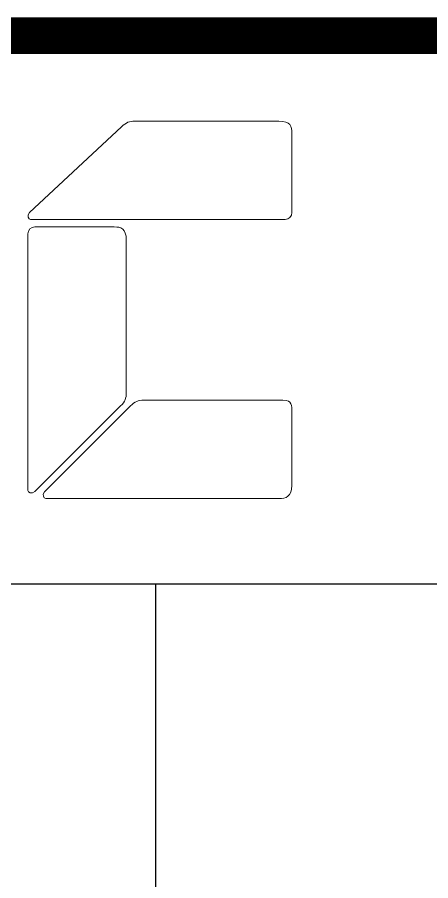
# Model space of a CAD drawing. Header units: millimetres. Extents: x 172649 to 472543, y 238332 to 449264.
# Drawn here: x 286956 to 287408, y 239920 to 240864 of the extents above; entities that cross this region are included whole.
import ezdxf

# ---------------------------------------------------------------- set-up
doc = ezdxf.new("R2010")
doc.units = ezdxf.units.MM
doc.header["$LTSCALE"] = 1000
doc.layers.add('Version', color=7, linetype='Continuous')

# ---------------------------------------------------------------- blocks, each defined once
blk = doc.blocks.new('GEDI_Version_2012')
at = {"layer": 'Version', "color": 2}
blk.add_line((0, 0), (-180, 0), dxfattribs=at)
blk = doc.blocks.new('LOGO_CEEC_2014')
at = {"lineweight": 0}
for points in [[(27.975, 8.126), (27.975, 8.044), (27.912, 7.977), (27.828, 7.977), (27.828, 7.977), (22.256, 7.977), (22.256, 7.977), (22.213, 7.977), (22.168, 8.06), (22.232, 8.126), (22.232, 8.126), (24.248, 10.002), (24.248, 10.002), (24.348, 10.103), (24.42, 10.128), (24.54, 10.128), (24.54, 10.128), (27.687, 10.128), (27.687, 10.128), (27.953, 10.128), (27.975, 10.01), (27.975, 9.866), (27.975, 9.866), (27.975, 8.126), (27.975, 8.126)], [(22.349, 7.813), (22.267, 7.813), (22.197, 7.746), (22.197, 7.664), (22.197, 7.664), (22.197, 2.048), (22.197, 2.048), (22.197, 2.004), (22.284, 1.958), (22.349, 2.023), (22.349, 2.023), (24.227, 3.896), (24.227, 3.896), (24.326, 3.995), (24.35, 4.067), (24.35, 4.185), (24.35, 4.185), (24.35, 7.523), (24.35, 7.523), (24.35, 7.787), (24.234, 7.813), (24.087, 7.813), (24.087, 7.813), (22.349, 7.813), (22.349, 7.813)], [(27.975, 2.156), (27.975, 1.911), (27.838, 1.872), (27.695, 1.872), (27.695, 1.872), (22.588, 1.872), (22.588, 1.872), (22.544, 1.872), (22.501, 1.957), (22.564, 2.02), (22.564, 2.02), (24.443, 3.898), (24.443, 3.898), (24.54, 3.995), (24.612, 4.024), (24.732, 4.024), (24.732, 4.024), (27.78, 4.024), (27.78, 4.024), (27.985, 4.024), (27.975, 3.905), (27.975, 3.76), (27.975, 3.76), (27.975, 2.156), (27.975, 2.156)]]:
    blk.add_open_spline(points, degree=3, knots=[0, 0, 0, 0, 1, 1, 1, 2, 2, 2, 3, 3, 3, 4, 4, 4, 5, 5, 5, 6, 6, 6, 7, 7, 7, 8, 8, 8, 8], dxfattribs=at)

msp = doc.modelspace()

# ---------------------------------------------------------------- linework, layer by layer
at = {"color": 2}
for p, q in [((294857.65, 240244.44), (285857.65, 240244.44)), ((287107.65, 238844.44), (287107.65, 240244.44))]:
    msp.add_line(p, q, dxfattribs=at)
at = {"color": 2, "const_width": 40}
msp.add_lwpolyline([(285857.65, 240844.44), (294857.65, 240844.44)], dxfattribs=at)

# ---------------------------------------------------------------- block references
at = {"xscale": 50, "yscale": 50, "zscale": 50}
for name, p in [('GEDI_Version_2012', (294837.65, 240844.44)), ('LOGO_CEEC_2014', (285857.65, 240244.44))]:
    msp.add_blockref(name, p, dxfattribs=at)

doc.saveas('drawing.dxf')
